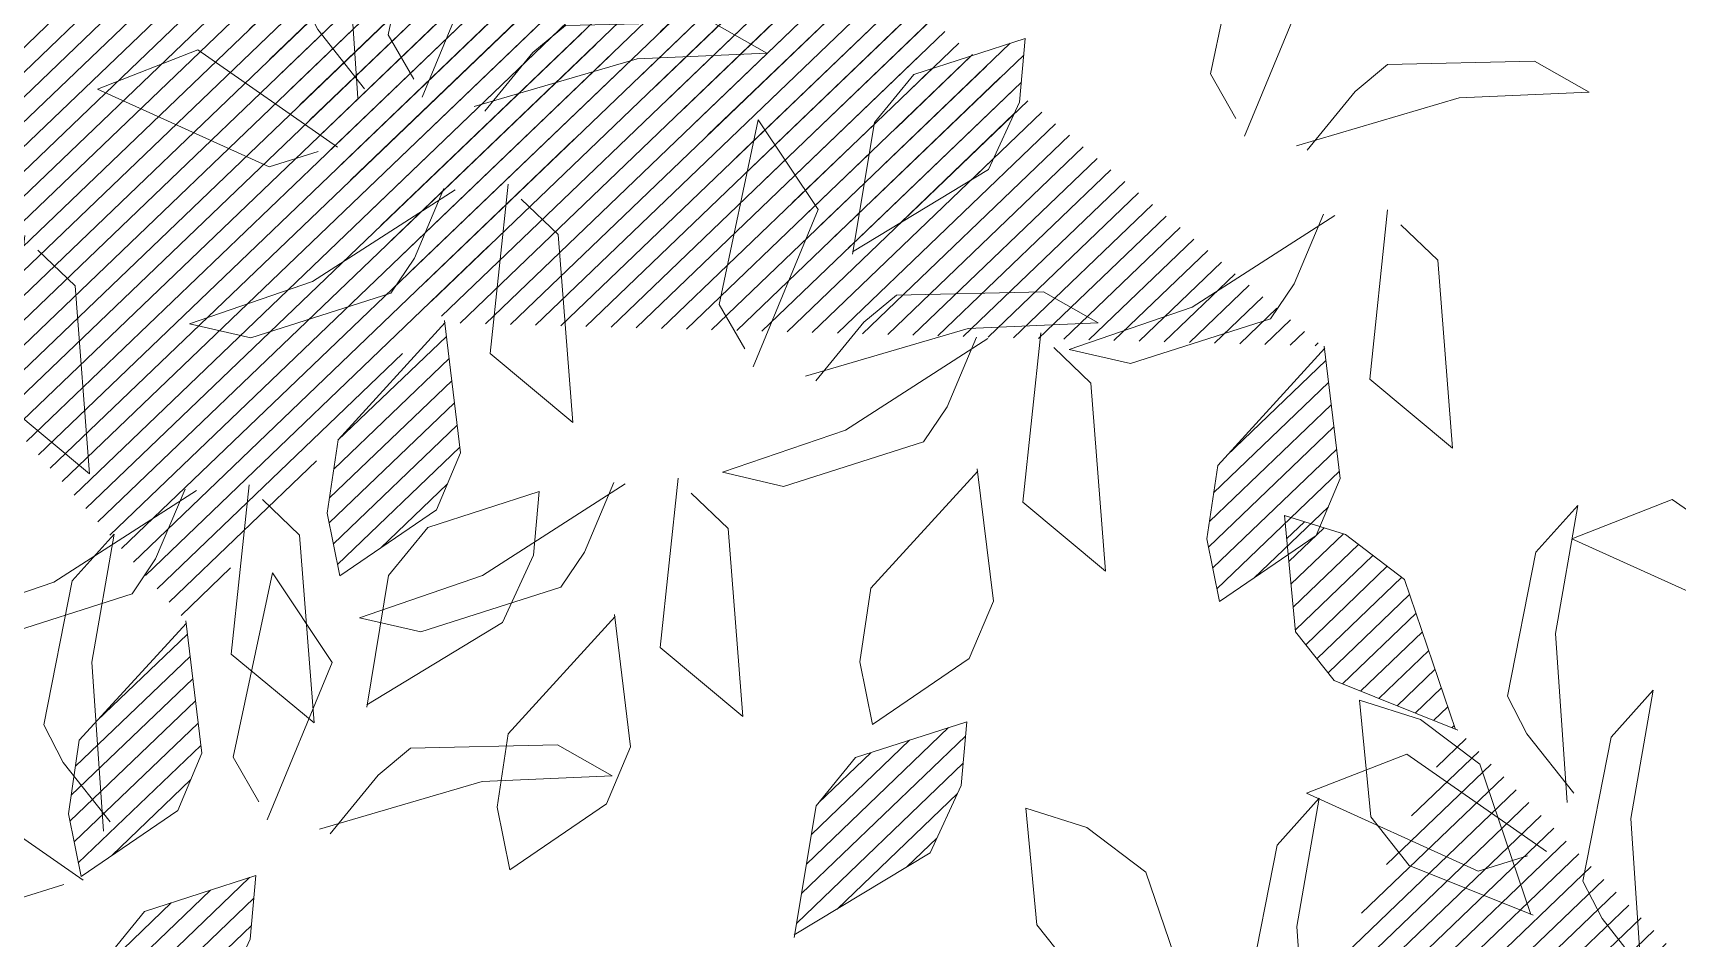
# Model space of a CAD drawing. Header units: millimetres. Extents: x 29001 to 40804, y -8833 to -5892.
# Drawn here: x 30755.83 to 30765.37, y -8593.23 to -8587.97 of the extents above; entities that cross this region are included whole.
import ezdxf

# ---------------------------------------------------------------- set-up
doc = ezdxf.new("R2010")
doc.units = ezdxf.units.MM
doc.layers.get('0').update_dxf_attribs({"lineweight": 0})
doc.layers.add('saksı', color=180, linetype='Continuous', lineweight=0)
pattern_1 = [(44.99999999999999, (-1654802.840951583, 54994.59927017825), (-0.0105615167030975, 0.0105615167030975), [])]
pattern_2 = [(44.99999999999999, (-1654802.583757971, 54995.85382137877), (-0.0105615167030975, 0.0105615167030975), [])]
pattern_3 = [(44.99999999999999, (-1654801.403255595, 54994.86531290879), (-0.0105615167030975, 0.0105615167030975), [])]

# ---------------------------------------------------------------- blocks, each defined once
blk = doc.blocks.new('U1')
at = {"lineweight": 0, "true_color": 0x6c822b}
h = blk.add_hatch(dxfattribs=at)
h.set_pattern_fill('ANSI31', color=67, scale=0.1194899212860037, style=0)
h.set_pattern_definition(pattern_2)
edge = h.paths.add_edge_path()
edge.add_line((-2359703.973118105, 78421.95308759277), (-2359703.957178111, 78422.06331982574))
edge.add_line((-2359703.957178111, 78422.06331982573), (-2359703.925219085, 78422.10413791011))
edge.add_line((-2359703.925219085, 78422.10413791012), (-2359703.832893259, 78422.13608240752))
edge.add_line((-2359703.832893259, 78422.13608240751), (-2359703.836444191, 78422.08284150921))
edge.add_line((-2359703.836444191, 78422.08284150921), (-2359703.861301031, 78422.02605117614))
edge.add_line((-2359703.861301032, 78422.02605117614), (-2359703.973157463, 78421.95506310389))
edge.add_line((-2359704.2539917, 78422.17254559563), (-2359704.238051706, 78422.28277782862))
edge.add_line((-2359704.238051707, 78422.28277782862), (-2359704.20609268, 78422.32359591297))
edge.add_line((-2359704.206092679, 78422.323595913), (-2359704.113766856, 78422.35554041041))
edge.add_line((-2359704.113766856, 78422.3555404104), (-2359704.117317787, 78422.30229951211))
edge.add_line((-2359704.117317786, 78422.30229951211), (-2359704.142174628, 78422.24550917903))
edge.add_line((-2359704.142174628, 78422.24550917903), (-2359704.254031059, 78422.17452110679))
edge.add_line((-2359704.640450015, 78422.55458422966), (-2359704.744662988, 78422.59388925237))
edge.add_line((-2359704.744662988, 78422.59388925236), (-2359704.77764078, 78422.63388876036))
edge.add_line((-2359704.77764078, 78422.63388876038), (-2359704.788952911, 78422.73092764203))
edge.add_line((-2359704.788952911, 78422.730927642), (-2359704.737725975, 78422.71599434422))
edge.add_line((-2359704.737725976, 78422.71599434422), (-2359704.687621221, 78422.6794906732))
edge.add_line((-2359704.687621221, 78422.67949067321), (-2359704.642387648, 78422.55497123123))
edge.add_line((-2359704.893688033, 78422.0376658582), (-2359704.87788455, 78421.92741397145))
edge.add_line((-2359704.87788455, 78421.92741397147), (-2359704.897030971, 78421.87923814822))
edge.add_line((-2359704.897030971, 78421.87923814822), (-2359704.976595665, 78421.82254627785))
edge.add_line((-2359704.976595665, 78421.82254627784), (-2359704.988208006, 78421.8746265612))
edge.add_line((-2359704.988208006, 78421.87462656121), (-2359704.980381032, 78421.93612243902))
edge.add_line((-2359704.980381033, 78421.936122439), (-2359704.89309299, 78422.03578168279))
edge.add_line((-2359704.523320454, 78421.63555143829), (-2359704.50751697, 78421.52529955155))
edge.add_line((-2359704.507516969, 78421.52529955155), (-2359704.526663391, 78421.47712372831))
edge.add_line((-2359704.526663391, 78421.47712372831), (-2359704.606228086, 78421.42043185794))
edge.add_line((-2359704.606228086, 78421.42043185794), (-2359704.617840427, 78421.4725121413))
edge.add_line((-2359704.617840427, 78421.4725121413), (-2359704.610013454, 78421.53400801912))
edge.add_line((-2359704.610013454, 78421.53400801914), (-2359704.52272541, 78421.63366726291))
edge.add_line((-2359703.752913591, 78422.63629787546), (-2359703.736973596, 78422.74653010843))
edge.add_line((-2359703.736973596, 78422.74653010843), (-2359703.705014571, 78422.78734819281))
edge.add_line((-2359703.705014571, 78422.78734819281), (-2359703.612688745, 78422.81929269021))
edge.add_line((-2359703.612688745, 78422.81929269021), (-2359703.616239676, 78422.76605179191))
edge.add_line((-2359703.616239676, 78422.76605179191), (-2359703.641096517, 78422.70926145885))
edge.add_line((-2359703.641096518, 78422.70926145883), (-2359703.752952949, 78422.63827338659))
h = blk.add_hatch(dxfattribs=at)
h.set_pattern_fill('ANSI31', color=67, scale=0.1194899212860037, style=0)
h.set_pattern_definition(pattern_2)
edge = h.paths.add_edge_path()
edge.add_line((-2359704.343485685, 78422.49562294099), (-2359704.32754569, 78422.60585517394))
edge.add_line((-2359704.32754569, 78422.60585517396), (-2359704.295586665, 78422.64667325834))
edge.add_line((-2359704.295586665, 78422.64667325832), (-2359704.203260839, 78422.67861775574))
edge.add_line((-2359704.203260839, 78422.67861775575), (-2359704.20681177, 78422.62537685745))
edge.add_line((-2359704.20681177, 78422.62537685744), (-2359704.231668612, 78422.56858652437))
edge.add_line((-2359704.231668612, 78422.56858652436), (-2359704.343525042, 78422.49759845212))
edge.add_line((-2359704.480808767, 78422.13332144466), (-2359704.585021739, 78422.17262646736))
edge.add_line((-2359704.585021739, 78422.17262646736), (-2359704.61799953, 78422.21262597539))
edge.add_line((-2359704.61799953, 78422.2126259754), (-2359704.629311664, 78422.30966485705))
edge.add_line((-2359704.629311664, 78422.30966485705), (-2359704.578084726, 78422.29473155928))
edge.add_line((-2359704.578084726, 78422.29473155926), (-2359704.527979971, 78422.2582278882))
edge.add_line((-2359704.527979971, 78422.2582278882), (-2359704.482746399, 78422.13370844626))
edge.add_line((-2359704.312594121, 78421.89086214149), (-2359704.296790638, 78421.78061025475))
edge.add_line((-2359704.296790639, 78421.78061025475), (-2359704.31593706, 78421.73243443151))
edge.add_line((-2359704.31593706, 78421.73243443153), (-2359704.395501755, 78421.67574256116))
edge.add_line((-2359704.395501755, 78421.67574256116), (-2359704.407114095, 78421.72782284452))
edge.add_line((-2359704.407114095, 78421.7278228445), (-2359704.399287121, 78421.78931872231))
edge.add_line((-2359704.399287121, 78421.78931872232), (-2359704.311999077, 78421.88897796611))
edge.add_line((-2359703.578244638, 78421.88447935312), (-2359703.562441155, 78421.77422746638))
edge.add_line((-2359703.562441155, 78421.77422746638), (-2359703.581587575, 78421.72605164314))
edge.add_line((-2359703.581587576, 78421.72605164314), (-2359703.661152272, 78421.66935977277))
edge.add_line((-2359703.661152272, 78421.66935977277), (-2359703.672764612, 78421.72144005615))
edge.add_line((-2359703.672764612, 78421.72144005615), (-2359703.664937639, 78421.78293593394))
edge.add_line((-2359703.664937639, 78421.78293593394), (-2359703.577649595, 78421.88259517773))
h = blk.add_hatch(dxfattribs=at)
h.set_pattern_fill('ANSI31', color=67, scale=0.1194899212860037, style=0)
h.set_pattern_definition(pattern_3)
edge = h.paths.add_edge_path()
edge.add_line((-2359702.792615728, 78420.96457912281), (-2359702.776675734, 78421.07481135578))
edge.add_line((-2359702.776675734, 78421.07481135578), (-2359702.744716708, 78421.11562944014))
edge.add_line((-2359702.744716708, 78421.11562944014), (-2359702.652390883, 78421.14757393756))
edge.add_line((-2359702.652390883, 78421.14757393753), (-2359702.655941814, 78421.09433303923))
edge.add_line((-2359702.655941814, 78421.09433303925), (-2359702.680798655, 78421.03754270618))
edge.add_line((-2359702.680798655, 78421.03754270621), (-2359702.792655086, 78420.96655463395))
edge.add_line((-2359703.073489324, 78421.18403712565), (-2359703.057549329, 78421.29426935864))
edge.add_line((-2359703.057549329, 78421.29426935865), (-2359703.025590304, 78421.33508744303))
edge.add_line((-2359703.025590304, 78421.33508744303), (-2359702.933264478, 78421.36703194043))
edge.add_line((-2359702.933264478, 78421.36703194042), (-2359702.936815409, 78421.31379104214))
edge.add_line((-2359702.936815409, 78421.31379104214), (-2359702.961672251, 78421.25700070905))
edge.add_line((-2359702.961672251, 78421.25700070905), (-2359703.073528682, 78421.18601263681))
edge.add_line((-2359703.459947638, 78421.56607575969), (-2359703.564160611, 78421.6053807824))
edge.add_line((-2359703.564160611, 78421.60538078239), (-2359703.597138402, 78421.64538029041))
edge.add_line((-2359703.597138402, 78421.64538029043), (-2359703.608450535, 78421.74241917206))
edge.add_line((-2359703.608450535, 78421.74241917206), (-2359703.557223598, 78421.7274858743))
edge.add_line((-2359703.557223598, 78421.7274858743), (-2359703.507118843, 78421.69098220326))
edge.add_line((-2359703.507118843, 78421.69098220328), (-2359703.461885271, 78421.5664627613))
edge.add_line((-2359703.713185656, 78421.04915738819), (-2359703.697382173, 78420.93890550146))
edge.add_line((-2359703.697382173, 78420.9389055015), (-2359703.716528594, 78420.89072967827))
edge.add_line((-2359703.716528594, 78420.89072967824), (-2359703.796093289, 78420.83403780786))
edge.add_line((-2359703.796093289, 78420.83403780786), (-2359703.80770563, 78420.88611809125))
edge.add_line((-2359703.80770563, 78420.88611809126), (-2359703.799878656, 78420.94761396905))
edge.add_line((-2359703.799878655, 78420.94761396904), (-2359703.712590612, 78421.04727321283))
edge.add_line((-2359703.342818076, 78420.64704296831), (-2359703.327014592, 78420.53679108158))
edge.add_line((-2359703.327014593, 78420.53679108158), (-2359703.346161015, 78420.48861525835))
edge.add_line((-2359703.346161014, 78420.48861525835), (-2359703.425725709, 78420.43192338798))
edge.add_line((-2359703.425725709, 78420.431923388), (-2359703.437338049, 78420.48400367137))
edge.add_line((-2359703.437338049, 78420.48400367136), (-2359703.429511076, 78420.54549954916))
edge.add_line((-2359703.429511076, 78420.54549954917), (-2359703.342223033, 78420.64515879295))
edge.add_line((-2359702.572411214, 78421.64778940551), (-2359702.55647122, 78421.75802163848))
edge.add_line((-2359702.55647122, 78421.75802163847), (-2359702.524512194, 78421.79883972285))
edge.add_line((-2359702.524512194, 78421.79883972285), (-2359702.432186367, 78421.83078422025))
edge.add_line((-2359702.432186367, 78421.83078422026), (-2359702.435737299, 78421.77754332198))
edge.add_line((-2359702.435737299, 78421.77754332198), (-2359702.46059414, 78421.7207529889))
edge.add_line((-2359702.46059414, 78421.72075298888), (-2359702.572450571, 78421.64976491664))
at = {"lineweight": 0}
h = blk.add_hatch(dxfattribs=at)
h.set_pattern_fill('ANSI31', color=41, scale=0.1194899212860037, style=0)
h.set_pattern_definition(pattern_3)
edge = h.paths.add_edge_path()
edge.add_line((-2359703.162983308, 78421.50711447101), (-2359703.147043313, 78421.61734670398))
edge.add_line((-2359703.147043313, 78421.61734670398), (-2359703.115084288, 78421.65816478836))
edge.add_line((-2359703.115084288, 78421.65816478836), (-2359703.022758463, 78421.69010928576))
edge.add_line((-2359703.022758462, 78421.69010928576), (-2359703.026309394, 78421.63686838746))
edge.add_line((-2359703.026309394, 78421.63686838745), (-2359703.051166235, 78421.58007805438))
edge.add_line((-2359703.051166235, 78421.5800780544), (-2359703.163022665, 78421.50908998214))
edge.add_line((-2359703.30030639, 78421.1448129747), (-2359703.404519363, 78421.18411799741))
edge.add_line((-2359703.404519363, 78421.18411799743), (-2359703.437497155, 78421.22411750544))
edge.add_line((-2359703.437497155, 78421.22411750544), (-2359703.448809287, 78421.32115638707))
edge.add_line((-2359703.448809287, 78421.32115638707), (-2359703.397582349, 78421.30622308931))
edge.add_line((-2359703.397582349, 78421.30622308931), (-2359703.347477595, 78421.26971941825))
edge.add_line((-2359703.347477595, 78421.26971941825), (-2359703.302244022, 78421.14519997631))
edge.add_line((-2359703.132091745, 78420.90235367152), (-2359703.116288262, 78420.79210178478))
edge.add_line((-2359703.116288261, 78420.79210178478), (-2359703.135434682, 78420.74392596156))
edge.add_line((-2359703.135434682, 78420.74392596158), (-2359703.214999378, 78420.68723409121))
edge.add_line((-2359703.214999378, 78420.6872340912), (-2359703.226611718, 78420.73931437457))
edge.add_line((-2359703.226611718, 78420.73931437457), (-2359703.218784745, 78420.80081025236))
edge.add_line((-2359703.218784745, 78420.80081025236), (-2359703.131496702, 78420.90046949615))
edge.add_line((-2359702.397742261, 78420.89597088317), (-2359702.381938779, 78420.78571899643))
edge.add_line((-2359702.381938779, 78420.78571899644), (-2359702.401085198, 78420.73754317319))
edge.add_line((-2359702.401085198, 78420.73754317316), (-2359702.480649895, 78420.68085130281))
edge.add_line((-2359702.480649895, 78420.6808513028), (-2359702.492262234, 78420.73293158617))
edge.add_line((-2359702.492262234, 78420.73293158622), (-2359702.484435261, 78420.794427464))
edge.add_line((-2359702.484435262, 78420.79442746397), (-2359702.397147218, 78420.89408670776))
h = blk.add_hatch(dxfattribs=at)
h.set_pattern_fill('ANSI31', color=63, scale=0.1194899212860037, style=0)
h.set_pattern_definition(pattern_1)
edge = h.paths.add_edge_path()
edge.add_line((-2359704.230311716, 78420.69853639226), (-2359704.214371721, 78420.80876862521))
edge.add_line((-2359704.214371722, 78420.8087686252), (-2359704.182412696, 78420.84958670958))
edge.add_line((-2359704.182412696, 78420.84958670959), (-2359704.09008687, 78420.881531207))
edge.add_line((-2359704.09008687, 78420.88153120701), (-2359704.093637801, 78420.82829030871))
edge.add_line((-2359704.093637801, 78420.8282903087), (-2359704.118494643, 78420.77149997561))
edge.add_line((-2359704.118494643, 78420.77149997561), (-2359704.230351074, 78420.70051190337))
edge.add_line((-2359704.511185311, 78420.91799439513), (-2359704.495245317, 78421.0282266281))
edge.add_line((-2359704.495245318, 78421.02822662808), (-2359704.463286291, 78421.06904471245))
edge.add_line((-2359704.463286291, 78421.06904471245), (-2359704.370960467, 78421.10098920985))
edge.add_line((-2359704.370960467, 78421.10098920987), (-2359704.374511398, 78421.0477483116))
edge.add_line((-2359704.374511397, 78421.04774831158), (-2359704.399368239, 78420.9909579785))
edge.add_line((-2359704.399368239, 78420.9909579785), (-2359704.51122467, 78420.91996990626))
edge.add_line((-2359704.897643625, 78421.30003302914), (-2359705.001856599, 78421.33933805184))
edge.add_line((-2359705.001856599, 78421.33933805182), (-2359705.034834391, 78421.37933755985))
edge.add_line((-2359705.034834391, 78421.37933755985), (-2359705.046146523, 78421.4763764415))
edge.add_line((-2359705.046146523, 78421.4763764415), (-2359704.994919586, 78421.46144314374))
edge.add_line((-2359704.994919586, 78421.46144314374), (-2359704.944814832, 78421.4249394727))
edge.add_line((-2359704.944814832, 78421.42493947271), (-2359704.899581259, 78421.30042003072))
edge.add_line((-2359705.150881643, 78420.78311465768), (-2359705.135078161, 78420.67286277094))
edge.add_line((-2359705.135078161, 78420.67286277094), (-2359705.154224581, 78420.62468694769))
edge.add_line((-2359705.154224581, 78420.62468694769), (-2359705.233789276, 78420.56799507733))
edge.add_line((-2359705.233789277, 78420.56799507732), (-2359705.245401617, 78420.6200753607))
edge.add_line((-2359705.245401616, 78420.62007536071), (-2359705.237574644, 78420.6815712385))
edge.add_line((-2359705.237574644, 78420.6815712385), (-2359705.1502866, 78420.78123048229))
edge.add_line((-2359704.780514065, 78420.38100023776), (-2359704.764710582, 78420.27074835103))
edge.add_line((-2359704.764710581, 78420.27074835106), (-2359704.783857003, 78420.22257252781))
edge.add_line((-2359704.783857003, 78420.22257252781), (-2359704.863421696, 78420.16588065744))
edge.add_line((-2359704.863421697, 78420.16588065741), (-2359704.875034038, 78420.21796094079))
edge.add_line((-2359704.875034038, 78420.21796094082), (-2359704.867207065, 78420.27945681862))
edge.add_line((-2359704.867207065, 78420.27945681861), (-2359704.779919021, 78420.37911606237))
edge.add_line((-2359704.010107201, 78421.38174667498), (-2359703.994167208, 78421.49197890794))
edge.add_line((-2359703.994167208, 78421.49197890793), (-2359703.962208182, 78421.53279699231))
edge.add_line((-2359703.962208182, 78421.53279699231), (-2359703.869882355, 78421.56474148971))
edge.add_line((-2359703.869882355, 78421.5647414897), (-2359703.873433288, 78421.51150059141))
edge.add_line((-2359703.873433288, 78421.51150059143), (-2359703.898290128, 78421.45471025835))
edge.add_line((-2359703.898290129, 78421.45471025835), (-2359704.01014656, 78421.3837221861))
at = {"lineweight": 0, "true_color": 0x6c822b}
h = blk.add_hatch(dxfattribs=at)
h.set_pattern_fill('ANSI31', color=67, scale=0.1194899212860037, style=0)
h.set_pattern_definition(pattern_1)
edge = h.paths.add_edge_path()
edge.add_line((-2359704.600679296, 78421.24107174047), (-2359704.584739301, 78421.35130397342))
edge.add_line((-2359704.584739302, 78421.35130397344), (-2359704.552780276, 78421.39212205782))
edge.add_line((-2359704.552780276, 78421.3921220578), (-2359704.46045445, 78421.4240665552))
edge.add_line((-2359704.46045445, 78421.42406655522), (-2359704.464005381, 78421.37082565692))
edge.add_line((-2359704.464005381, 78421.37082565691), (-2359704.488862223, 78421.31403532386))
edge.add_line((-2359704.488862223, 78421.31403532387), (-2359704.600718654, 78421.2430472516))
edge.add_line((-2359704.738002378, 78420.87877024416), (-2359704.84221535, 78420.91807526688))
edge.add_line((-2359704.84221535, 78420.91807526688), (-2359704.875193143, 78420.95807477487))
edge.add_line((-2359704.875193143, 78420.95807477487), (-2359704.886505275, 78421.05511365652))
edge.add_line((-2359704.886505275, 78421.0551136565), (-2359704.835278338, 78421.04018035873))
edge.add_line((-2359704.835278338, 78421.04018035873), (-2359704.785173583, 78421.00367668772))
edge.add_line((-2359704.785173583, 78421.00367668772), (-2359704.739940011, 78420.87915724574))
edge.add_line((-2359704.569787733, 78420.63631094097), (-2359704.55398425, 78420.52605905423))
edge.add_line((-2359704.553984249, 78420.52605905423), (-2359704.57313067, 78420.477883231))
edge.add_line((-2359704.573130671, 78420.47788323101), (-2359704.652695366, 78420.42119136064))
edge.add_line((-2359704.652695365, 78420.42119136064), (-2359704.664307706, 78420.47327164402))
edge.add_line((-2359704.664307706, 78420.473271644), (-2359704.656480734, 78420.53476752178))
edge.add_line((-2359704.656480734, 78420.53476752178), (-2359704.569192689, 78420.63442676557))
edge.add_line((-2359703.83543825, 78420.62992815262), (-2359703.819634766, 78420.51967626586))
edge.add_line((-2359703.819634766, 78420.51967626586), (-2359703.838781188, 78420.47150044263))
edge.add_line((-2359703.838781188, 78420.47150044261), (-2359703.918345883, 78420.41480857224))
edge.add_line((-2359703.918345883, 78420.41480857227), (-2359703.929958222, 78420.46688885565))
edge.add_line((-2359703.929958222, 78420.46688885565), (-2359703.92213125, 78420.52838473342))
edge.add_line((-2359703.92213125, 78420.5283847334), (-2359703.834843205, 78420.62804397721))
at = {"color": 67, "lineweight": 0, "true_color": 0x6c822b}
for points in [[(-2359704.383147853, 78422.08265335626), (-2359704.423261531, 78422.13149937266), (-2359704.440055671, 78422.16247536545), (-2359704.41887194, 78422.28325659837), (-2359704.384667648, 78422.32298582396), (-2359704.401059666, 78422.21569288855), (-2359704.388525814, 78422.07474855744)], [(-2359704.342357529, 78422.0915801944), (-2359704.364448987, 78422.12838261171), (-2359704.33499371, 78422.2829528476), (-2359704.283446977, 78422.20934801294), (-2359704.334993709, 78422.07685906117)], [(-2359703.655694791, 78422.07303005332), (-2359703.677786248, 78422.10983247063), (-2359703.648330972, 78422.26440270651), (-2359703.596784239, 78422.19079787187), (-2359703.648330972, 78422.0583089201)], [(-2359704.282439154, 78422.06626459282), (-2359704.243377942, 78422.11595626417), (-2359704.216745475, 78422.13902717459), (-2359704.09423625, 78422.14435132679), (-2359704.048073175, 78422.11950549111), (-2359704.156378676, 78422.11240682937), (-2359704.291316643, 78422.06981402756)], [(-2359703.973118105, 78421.95308759277), (-2359703.957178111, 78422.06331982573), (-2359703.925219085, 78422.1041379101), (-2359703.832893259, 78422.1360824075), (-2359703.836444191, 78422.08284150921), (-2359703.861301032, 78422.02605117614), (-2359703.973157463, 78421.95506310389)], [(-2359703.595776414, 78422.04771445174), (-2359703.556715204, 78422.09740612307), (-2359703.530082736, 78422.1204770335), (-2359703.407573511, 78422.12580118568), (-2359703.361410438, 78422.10095535003), (-2359703.469715937, 78422.09385668831), (-2359703.604653905, 78422.05126388652)], [(-2359704.42077316, 78422.02959275171), (-2359704.461469543, 78422.01594523096), (-2359704.606069583, 78422.07799681592), (-2359704.523090984, 78422.1124828907), (-2359704.40481161, 78422.03361351747)], [(-2359704.061483934, 78421.8721221915), (-2359704.08357539, 78421.90892460881), (-2359704.054120115, 78422.0634948447), (-2359704.002573381, 78421.98989001007), (-2359704.054120115, 78421.8574010583)], [(-2359704.315283496, 78422.00085157935), (-2359704.338740449, 78421.94215906049), (-2359704.357783054, 78421.91251223156), (-2359704.47381478, 78421.8728449292), (-2359704.52511191, 78421.88365925242), (-2359704.423207621, 78421.92102217785), (-2359704.305765273, 78421.99995060665)], [(-2359704.250657202, 78421.99346688713), (-2359704.219081144, 78421.96439107426), (-2359704.203736453, 78421.80778931311), (-2359704.273953318, 78421.86386363373), (-2359704.261874724, 78422.00551283291)], [(-2359703.580934011, 78421.99446879096), (-2359703.604390964, 78421.93577627215), (-2359703.623433569, 78421.90612944319), (-2359703.739465298, 78421.8664621408), (-2359703.790762425, 78421.87727646402), (-2359703.688858138, 78421.91463938946), (-2359703.571415789, 78421.99356781828)], [(-2359703.516307718, 78421.98708409876), (-2359703.48473166, 78421.95800828589), (-2359703.46938697, 78421.80140652476), (-2359703.539603834, 78421.85748084537), (-2359703.52752524, 78421.99913004454)], [(-2359704.652952838, 78421.94240478805), (-2359704.621376779, 78421.91332897519), (-2359704.606032089, 78421.75672721406), (-2359704.676248953, 78421.8128015347), (-2359704.66417036, 78421.95445073386)], [(-2359704.001565559, 78421.84680658992), (-2359703.962504346, 78421.89649826128), (-2359703.935871879, 78421.91956917169), (-2359703.813362654, 78421.92489332391), (-2359703.76719958, 78421.90004748822), (-2359703.87550508, 78421.8929488265), (-2359704.010443048, 78421.85035602472)], [(-2359704.312594121, 78421.89086214149), (-2359704.296790639, 78421.78061025475), (-2359704.31593706, 78421.73243443153), (-2359704.395501755, 78421.67574256113), (-2359704.407114095, 78421.72782284452), (-2359704.399287121, 78421.78931872231), (-2359704.311999077, 78421.8889779661)], [(-2359703.868288129, 78421.88596180447), (-2359703.891745083, 78421.82726928563), (-2359703.910787688, 78421.79762245671), (-2359704.026819414, 78421.75795515432), (-2359704.078116544, 78421.76876947755), (-2359703.976212256, 78421.80613240297), (-2359703.858769906, 78421.88506083177)], [(-2359703.803661836, 78421.87857711226), (-2359703.772085777, 78421.8495012994), (-2359703.756741088, 78421.69289953828), (-2359703.826957951, 78421.74897385889), (-2359703.814879358, 78421.89062305808)], [(-2359703.578244638, 78421.88447935312), (-2359703.562441155, 78421.77422746639), (-2359703.581587576, 78421.72605164316), (-2359703.661152272, 78421.66935977277), (-2359703.672764612, 78421.72144005614), (-2359703.664937639, 78421.78293593394), (-2359703.577649595, 78421.88259517773)], [(-2359703.865598755, 78421.77597236661), (-2359703.849795273, 78421.66572047987), (-2359703.868941694, 78421.61754465663), (-2359703.948506389, 78421.56085278626), (-2359703.960118729, 78421.61293306966), (-2359703.952291756, 78421.67442894744), (-2359703.865003712, 78421.77408819126)], [(-2359704.103787305, 78421.75092176066), (-2359704.072211247, 78421.7218459478), (-2359704.056866556, 78421.5652441867), (-2359704.12708342, 78421.6213185073), (-2359704.115004826, 78421.76296770645)], [(-2359703.182800024, 78421.67936124762), (-2359703.223496405, 78421.66571372682), (-2359703.368096448, 78421.72776531182), (-2359703.285117848, 78421.76225138658), (-2359703.166838475, 78421.68338201336)], [(-2359704.461383534, 78421.73815618391), (-2359704.429807474, 78421.70908037107), (-2359704.414462784, 78421.55247860994), (-2359704.484679649, 78421.60855293051), (-2359704.472601055, 78421.75020212974)], [(-2359704.168413599, 78421.75830645287), (-2359704.191870552, 78421.69961393403), (-2359704.210913157, 78421.66996710512), (-2359704.326944884, 78421.63029980272), (-2359704.378242013, 78421.64111412592), (-2359704.276337724, 78421.67847705138), (-2359704.158895376, 78421.75740548018)], [(-2359704.370795936, 78421.56659290782), (-2359704.354855943, 78421.67682514078), (-2359704.322896916, 78421.71764322516), (-2359704.230571092, 78421.74958772256), (-2359704.234122023, 78421.69634682429), (-2359704.258978864, 78421.63955649118), (-2359704.370835294, 78421.56856841898)], [(-2359703.362286725, 78421.51540767125), (-2359703.402400402, 78421.56425368768), (-2359703.419194542, 78421.59522968046), (-2359703.398010811, 78421.71601091341), (-2359703.363806519, 78421.755740139), (-2359703.380198536, 78421.64844720358), (-2359703.367664685, 78421.50750287247)], [(-2359704.526009827, 78421.74554087616), (-2359704.54946678, 78421.68684835732), (-2359704.568509385, 78421.65720152836), (-2359704.684541111, 78421.61753422602), (-2359704.73583824, 78421.6283485492), (-2359704.633933952, 78421.66571147465), (-2359704.516491604, 78421.74463990348)], [(-2359703.459947638, 78421.56607575969), (-2359703.564160611, 78421.6053807824), (-2359703.597138402, 78421.6453802904), (-2359703.608450535, 78421.74241917206), (-2359703.557223598, 78421.7274858743), (-2359703.507118843, 78421.69098220325), (-2359703.461885271, 78421.56646276126)], [(-2359704.459161764, 78421.48562750657), (-2359704.481253223, 78421.5224299239), (-2359704.451797946, 78421.67700015975), (-2359704.400251213, 78421.6033953251), (-2359704.451797947, 78421.47090637335)], [(-2359704.165724226, 78421.64831701502), (-2359704.149920742, 78421.53806512828), (-2359704.169067163, 78421.48988930504), (-2359704.248631858, 78421.4331974347), (-2359704.260244198, 78421.48527771806), (-2359704.252417226, 78421.54677359585), (-2359704.165129182, 78421.64643283964)], [(-2359703.296361806, 78421.36236992678), (-2359703.336475484, 78421.41121594317), (-2359703.353269624, 78421.44219193594), (-2359703.332085893, 78421.56297316887), (-2359703.297881601, 78421.60270239448), (-2359703.314273619, 78421.49540945905), (-2359703.301739768, 78421.35446512794)], [(-2359703.39402272, 78421.41303801518), (-2359703.498235693, 78421.4523430379), (-2359703.531213485, 78421.49234254593), (-2359703.542525616, 78421.58938142752), (-2359703.491298681, 78421.57444812977), (-2359703.441193926, 78421.53794445873), (-2359703.395960353, 78421.41342501678)], [(-2359704.010107201, 78421.38174667495), (-2359703.994167208, 78421.49197890791), (-2359703.962208182, 78421.53279699231), (-2359703.869882355, 78421.56474148972), (-2359703.873433288, 78421.51150059143), (-2359703.898290129, 78421.45471025833), (-2359704.01014656, 78421.3837221861)], [(-2359703.399912031, 78421.46234706673), (-2359703.440608413, 78421.44869954597), (-2359703.585208455, 78421.51075113096), (-2359703.502229854, 78421.54523720572), (-2359703.383950482, 78421.46636783252)], [(-2359704.39924339, 78421.46031190499), (-2359704.360182178, 78421.51000357632), (-2359704.33354971, 78421.53307448674), (-2359704.211040486, 78421.53839863896), (-2359704.164877413, 78421.51355280328), (-2359704.273182911, 78421.50645414156), (-2359704.40812088, 78421.46386133977)], [(-2359703.573013056, 78421.26647975645), (-2359703.613126733, 78421.31532577286), (-2359703.629920873, 78421.34630176566), (-2359703.608737141, 78421.46708299857), (-2359703.57453285, 78421.50681222418), (-2359703.590924869, 78421.39951928874), (-2359703.578391016, 78421.25857495764)], [(-2359703.670673969, 78421.31714784485), (-2359703.774886943, 78421.35645286758), (-2359703.807864734, 78421.39645237557), (-2359703.819176866, 78421.49349125719), (-2359703.767949929, 78421.47855795948), (-2359703.717845174, 78421.44205428842), (-2359703.672611603, 78421.31753484646)]]:
    blk.add_lwpolyline(points, dxfattribs=at)
at = {"color": 63, "lineweight": 0}
for points in [[(-2359704.582870706, 78421.46637912157), (-2359704.622984383, 78421.51522513799), (-2359704.639778523, 78421.54620113077), (-2359704.618594791, 78421.66698236372), (-2359704.5843905, 78421.70671158932), (-2359704.600782518, 78421.59941865386), (-2359704.588248666, 78421.45847432276)], [(-2359704.523320454, 78421.63555143829), (-2359704.507516969, 78421.52529955156), (-2359704.526663391, 78421.47712372833), (-2359704.606228086, 78421.42043185797), (-2359704.617840427, 78421.4725121413), (-2359704.610013454, 78421.53400801911), (-2359704.52272541, 78421.63366726291)], [(-2359704.620496011, 78421.41331851705), (-2359704.661192393, 78421.39967099628), (-2359704.805792436, 78421.46172258128), (-2359704.722813836, 78421.49620865603), (-2359704.604534463, 78421.41733928282)], [(-2359704.600679296, 78421.24107174047), (-2359704.584739302, 78421.35130397344), (-2359704.552780276, 78421.39212205782), (-2359704.46045445, 78421.42406655522), (-2359704.464005381, 78421.37082565692), (-2359704.488862223, 78421.31403532384), (-2359704.600718654, 78421.2430472516)]]:
    blk.add_lwpolyline(points, dxfattribs=at)
blk = doc.blocks.new('MOBİLYALAR')
at = {"layer": 'saksı'}
for radius in [20, 18]:
    blk.add_circle((1626.839667707889, -2274.186132205973), radius, dxfattribs=at)
at = {"lineweight": 0, "extrusion": (-7.374000000000087e-13, 3.020000000000013e-14, -1), "xscale": -6.952506840120365, "yscale": 6.9525068401204, "zscale": 6.952506840120427, "rotation": 1.175259469639318}
blk.add_blockref('U1', (-16392839.52043873, -883877.7041156886, -1.205357878033441e-09), dxfattribs=at)

msp = doc.modelspace()

# ---------------------------------------------------------------- block references
at = {"color": 6}
msp.add_blockref('MOBİLYALAR', (29144.79192030808, -6321.79912104841), dxfattribs=at)

doc.saveas('drawing.dxf')
